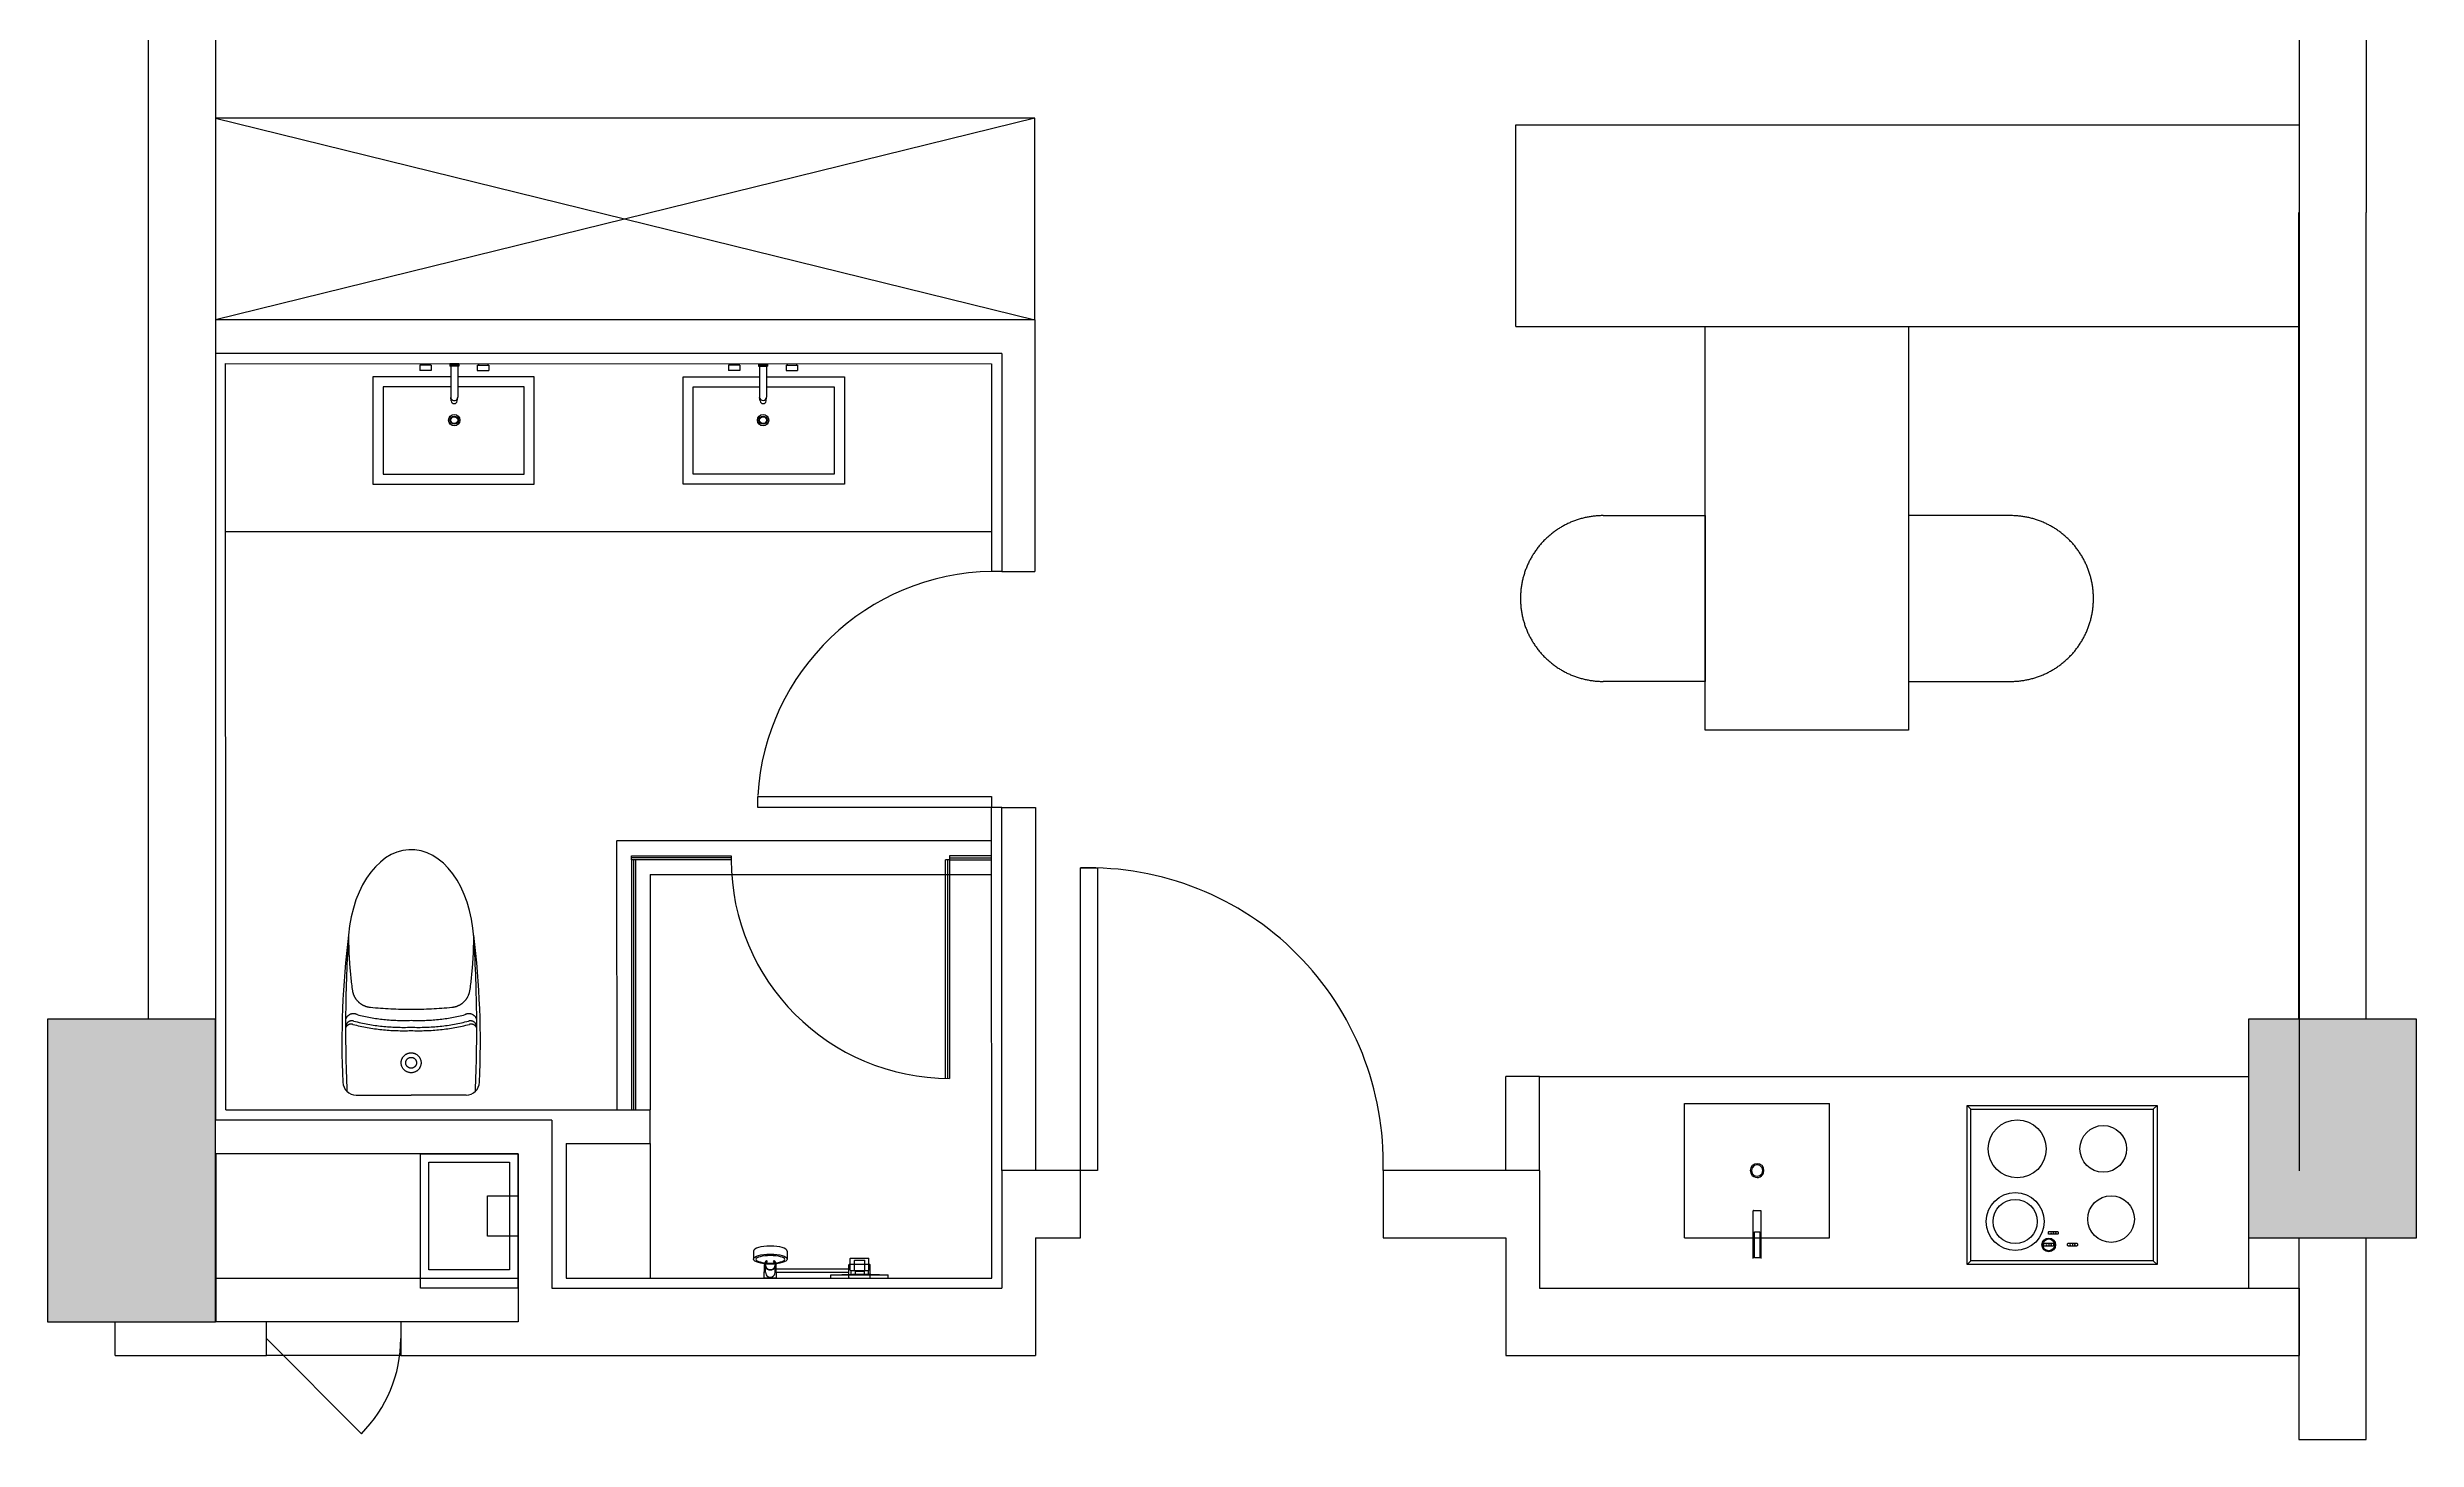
# Model space of a CAD drawing. Header units: millimetres. Extents: x -171991 to -58043, y -1085310 to -1072722.
# Drawn here: x -77496 to -70446, y -1085310 to -1081169 of the extents above; entities that cross this region are included whole.
import ezdxf

# ---------------------------------------------------------------- set-up
doc = ezdxf.new("R2010")
doc.units = ezdxf.units.MM
doc.header["$LTSCALE"] = 1000
doc.header["$MEASUREMENT"] = 0
doc.linetypes.add('DASH', pattern=[0.35, 0.25, -0.1])
for name, color, linetype in [('A-土建墙  柱', 6, 'Continuous'), ('B不可动建筑图层', 6, 'Continuous'), ('DOOR_FIRE_TEXT', 7, 'Continuous'), ('J家具', 4, 'Continuous'), ('K可动模块', 4, 'Continuous'), ('P-完成面', 3, 'Continuous'), ('PM-WALL', 2, 'Continuous')]:
    doc.layers.add(name, color=color, linetype=linetype)
doc.styles.add('ROMANS', font='romans.shx', dxfattribs={"width": 0.5})

# ---------------------------------------------------------------- blocks, each defined once
blk = doc.blocks.new('$DORLIB2D$00000114')
at = {"color": 0}
blk.add_line((0.5, 0), (-0.207, 0.707), dxfattribs=at)
blk.add_arc((0.5, 0), 1, 135, 180, dxfattribs=at)

msp = doc.modelspace()

# ---------------------------------------------------------------- hatches: boundary and pattern name
at = {"layer": 'B不可动建筑图层', "extrusion": (-8.94601e-08, 6.25132e-18, 1)}
for points in [[(-77496.5, -1084959.7), (-76996.4, -1084959.7), (-76996.4, -1084059.7), (-77496.5, -1084059.7)], [(-70946.4, -1084709.5), (-70446.4, -1084709.5), (-70446.4, -1084059.5), (-70946.4, -1084059.5)], [(-70946.4, -1084709.5), (-70446.4, -1084709.5), (-70446.4, -1084059.5), (-70946.4, -1084059.5)], [(-70946.4, -1084709.5), (-70446.4, -1084709.5), (-70446.4, -1084059.5), (-70946.4, -1084059.5)], [(-70946.4, -1084709.5), (-70446.4, -1084709.5), (-70446.4, -1084059.5), (-70946.4, -1084059.5)], [(-70946.4, -1084709.5), (-70446.4, -1084709.5), (-70446.4, -1084059.5), (-70946.4, -1084059.5)]]:
    msp.add_hatch(color=6, dxfattribs=at).paths.add_polyline_path(points)

# ---------------------------------------------------------------- linework, layer by layer
at = {"layer": 'A-土建墙  柱', "color": 6, "extrusion": (-8.94601e-08, 6.25145e-18, 1)}
for p, q in [((-70796.5, -1084059.5, 0), (-70796.5, -1081659.8, 0)), ((-70796.5, -1084059.5, 0), (-70796.5, -1081659.8, 0)), ((-70796.5, -1084059.5, 0), (-70796.5, -1081659.8, 0)), ((-70796.5, -1084059.5, 0), (-70796.5, -1081659.8, 0)), ((-70796.5, -1084059.5, 0), (-70796.5, -1081659.8, 0)), ((-70596.5, -1084059.5, 0), (-70596.5, -1081659.8, 0)), ((-70596.5, -1084059.5, 0), (-70596.5, -1081659.8, 0)), ((-70596.5, -1084059.5, 0), (-70596.5, -1081659.8, 0)), ((-70596.5, -1084059.5, 0), (-70596.5, -1081659.8, 0)), ((-70596.5, -1084059.5, 0), (-70596.5, -1081659.8, 0)), ((-75995.2, -1084359.4, 0), (-75995.2, -1084859.4, 0)), ((-74422, -1084509.6, 0), (-74656.5, -1084509.6, 0)), ((-74656.5, -1084509.6, 0), (-74656.5, -1084859.4, 0)), ((-74422, -1084709.6, 0), (-74422, -1084509.6, 0)), ((-73056.4, -1084509.6, 0), (-73522, -1084509.6, 0)), ((-73522, -1084509.6, 0), (-73522, -1084709.6, 0)), ((-74556.5, -1084709.6, 0), (-74422, -1084709.6, 0)), ((-74556.5, -1084709.6, 0), (-74556.5, -1085059.4, 0)), ((-73522, -1084709.6, 0), (-73156.4, -1084709.6, 0)), ((-75995.2, -1084859.4, 0), (-74656.5, -1084859.4, 0))]:
    msp.add_line(p, q, dxfattribs=at)
at = {"layer": 'A-土建墙  柱', "color": 6, "extrusion": (2.58532e-08, -3.97047e-08, 1)}
for p, q in [((-74656.4, -1084509.6, 0), (-74656.6, -1083429.7, 0)), ((-74556.6, -1083429.3, 0), (-74556.5, -1084509.6, 0))]:
    msp.add_line(p, q, dxfattribs=at)
at = {"layer": 'B不可动建筑图层', "color": 6, "extrusion": (-8.94601e-08, 6.25145e-18, 1)}
for p, q in [((-70796.4, -1076460.1, 0), (-70796.4, -1084509.9, 0)), ((-70796.4, -1076460.1, 0), (-70796.4, -1084509.9, 0)), ((-70596.5, -1076859.6, 0), (-70596.5, -1081659.8, 0)), ((-70596.5, -1076859.6, 0), (-70596.5, -1081659.8, 0)), ((-70596.5, -1076859.6, 0), (-70596.5, -1081659.8, 0)), ((-70596.5, -1076859.6, 0), (-70596.5, -1081659.8, 0)), ((-70596.5, -1076859.6, 0), (-70596.5, -1081659.8, 0)), ((-76996.4, -1079789.2), (-76996.4, -1084359.4)), ((-77196.4, -1079988.4, 0), (-77196.4, -1084059.7, 0)), ((-76996.4, -1084059.7, 0), (-77496.5, -1084059.7, 0)), ((-77496.5, -1084059.7, 0), (-77496.5, -1084959.7, 0)), ((-76996.4, -1084959.7, 0), (-76996.4, -1084059.7, 0)), ((-70446.4, -1084059.5, 0), (-70946.4, -1084059.5, 0)), ((-70946.4, -1084059.5, 0), (-70946.4, -1084709.5, 0)), ((-70446.4, -1084059.5, 0), (-70946.4, -1084059.5, 0)), ((-70946.4, -1084059.5, 0), (-70946.4, -1084709.5, 0)), ((-70446.4, -1084059.5, 0), (-70946.4, -1084059.5, 0)), ((-70946.4, -1084059.5, 0), (-70946.4, -1084709.5, 0)), ((-70446.4, -1084059.5, 0), (-70946.4, -1084059.5, 0)), ((-70946.4, -1084059.5, 0), (-70946.4, -1084709.5, 0)), ((-70446.4, -1084059.5, 0), (-70946.4, -1084059.5, 0)), ((-70946.4, -1084059.5, 0), (-70946.4, -1084709.5, 0)), ((-70446.4, -1084709.5, 0), (-70446.4, -1084059.5, 0)), ((-70446.4, -1084709.5, 0), (-70446.4, -1084059.5, 0)), ((-70446.4, -1084709.5, 0), (-70446.4, -1084059.5, 0)), ((-70446.4, -1084709.5, 0), (-70446.4, -1084059.5, 0)), ((-70446.4, -1084709.5, 0), (-70446.4, -1084059.5, 0)), ((-75995.2, -1084359.4, 0), (-76996.4, -1084359.4)), ((-76095.2, -1084459.4, 0), (-76996.4, -1084459.4, 0)), ((-76995.2, -1084459.4, 0), (-76995.2, -1084959.3, 0)), ((-76095.2, -1084459.4, 0), (-76095.2, -1084959.4, 0)), ((-73056.4, -1084509.6, 0), (-73056.3, -1084859.4, 0)), ((-73156.4, -1084709.6, 0), (-73156.3, -1085059.4, 0)), ((-70946.4, -1084709.5, 0), (-70446.4, -1084709.5, 0)), ((-70946.4, -1084709.5, 0), (-70446.4, -1084709.5, 0)), ((-70946.4, -1084709.5, 0), (-70446.4, -1084709.5, 0)), ((-70946.4, -1084709.5, 0), (-70446.4, -1084709.5, 0)), ((-70946.4, -1084709.5, 0), (-70446.4, -1084709.5, 0)), ((-70796.5, -1084709.8, 0), (-70796.5, -1085309.8, 0)), ((-70796.5, -1084709.8, 0), (-70796.5, -1085309.8, 0)), ((-70796.5, -1084709.8, 0), (-70796.5, -1085309.8, 0)), ((-70796.5, -1084709.8, 0), (-70796.5, -1085309.8, 0)), ((-70796.5, -1084709.8, 0), (-70796.5, -1085309.8, 0)), ((-70596.5, -1085309.8, 0), (-70596.5, -1084709.8, 0)), ((-70596.5, -1085309.8, 0), (-70596.5, -1084709.8, 0)), ((-70596.5, -1085309.8, 0), (-70596.5, -1084709.8, 0)), ((-70596.5, -1085309.8, 0), (-70596.5, -1084709.8, 0)), ((-70596.5, -1085309.8, 0), (-70596.5, -1084709.8, 0)), ((-76995.2, -1084829.8, 0), (-76095.2, -1084829.4, 0)), ((-73056.3, -1084859.4, 0), (-70796.2, -1084859.4, 0)), ((-70796.2, -1084859.4, 0), (-70796.2, -1085059.4, 0)), ((-77496.5, -1084959.7, 0), (-76996.4, -1084959.7, 0)), ((-76844.9, -1084959.4, 0), (-76996.4, -1084959.4, 0)), ((-76444.9, -1084959.4, 0), (-76844.9, -1084959.4, 0)), ((-76844.9, -1085059.4, 0), (-76844.9, -1084959.4, 0)), ((-76095.2, -1084959.4, 0), (-76444.9, -1084959.4, 0)), ((-76444.9, -1084959.4, 0), (-76444.9, -1085059.4, 0)), ((-77295.2, -1085059.4, 0), (-76844.9, -1085059.4, 0)), ((-76444.9, -1085059.4, 0), (-76844.9, -1085059.4, 0)), ((-76444.9, -1085059.4, 0), (-76095.2, -1085059.4, 0)), ((-76095.2, -1085059.4, 0), (-74556.5, -1085059.4, 0)), ((-73156.3, -1085059.4, 0), (-70796.2, -1085059.4, 0)), ((-70796.5, -1085309.8, 0), (-70596.5, -1085309.8, 0)), ((-70796.5, -1085309.8, 0), (-70596.5, -1085309.8, 0)), ((-70796.5, -1085309.8, 0), (-70596.5, -1085309.8, 0)), ((-70796.5, -1085309.8, 0), (-70596.5, -1085309.8, 0)), ((-70796.5, -1085309.8, 0), (-70596.5, -1085309.8, 0))]:
    msp.add_line(p, q, dxfattribs=at)
at = {"layer": 'B不可动建筑图层', "color": 6, "elevation": 0}
msp.add_lwpolyline([(-74372, -1084509.6), (-74422, -1084509.6), (-74422, -1083609.6), (-74372, -1083609.6)], close=True, dxfattribs=at)
at = {"layer": 'B不可动建筑图层', "color": 6, "extrusion": (-8.94601e-08, 6.25145e-18, 1), "elevation": 0}
for points in [[(-76386.4, -1084859.3), (-76386.4, -1084459.5), (-76096.4, -1084459.5), (-76096.4, -1084859.3), (-76386.4, -1084859.3)], [(-76096.4, -1084584.5), (-76096.4, -1084704.5), (-76186.4, -1084704.5), (-76186.4, -1084584.5), (-76096.4, -1084584.5)], [(-77295.2, -1085059.4), (-77295.2, -1084959.6)]]:
    msp.add_lwpolyline(points, dxfattribs=at)
msp.add_lwpolyline([(-76361.4, -1084804.5), (-76361.4, -1084484.5), (-76121.4, -1084484.5), (-76121.4, -1084804.5)], close=True, dxfattribs=at)
at = {"layer": 'B不可动建筑图层', "color": 6}
msp.add_arc((-74397, -1084484.5, 0), 875.3, 358.35834, 91.63666, dxfattribs=at)
at = {"layer": 'DOOR_FIRE_TEXT', "color": 4, "linetype": 'ByBlock', "extrusion": (2.58532e-08, -3.97047e-08, 1)}
for p, q in [((-74558.6, -1081379.5, 0), (-76996.4, -1081379.4, 0)), ((-74558.6, -1081979.5, 0), (-76996.4, -1081979.4, 0)), ((-74558.6, -1081979.5, 0), (-74558.6, -1082727.2, 0)), ((-74656.6, -1082078.9, 0), (-76996.4, -1082079, 0)), ((-74656.6, -1082078.9, 0), (-74656.7, -1082727.2, 0)), ((-76966, -1082109.4, 0), (-74686.6, -1082109.7, 0)), ((-75469.8, -1082113.7, 0), (-75469.8, -1082130.2, 0)), ((-75435.5, -1082113.7, 0), (-75469.8, -1082113.7, 0)), ((-75435.5, -1082130.2, 0), (-75469.8, -1082130.2, 0)), ((-75466.3, -1082109.6, 0), (-75466.3, -1082113.7, 0)), ((-75438.9, -1082109.6, 0), (-75438.9, -1082113.7, 0)), ((-75435.5, -1082113.7, 0), (-75435.5, -1082130.2, 0)), ((-75380.6, -1082109.6, 0), (-75380.6, -1082116.5, 0)), ((-75380.6, -1082109.6, 0), (-75353.2, -1082109.6, 0)), ((-75380.6, -1082113, 0), (-75353.2, -1082113, 0)), ((-75380.6, -1082116.5, 0), (-75353.2, -1082116.5, 0)), ((-75377.2, -1082116.5, 0), (-75377.2, -1082209, 0)), ((-75356.6, -1082116.5, 0), (-75356.6, -1082209, 0)), ((-75353.2, -1082109.6, 0), (-75353.2, -1082116.5, 0)), ((-75298.3, -1082113.7, 0), (-75298.3, -1082130.2, 0)), ((-75298.3, -1082113.7, 0), (-75264, -1082113.7, 0)), ((-75298.3, -1082130.2, 0), (-75264, -1082130.2, 0)), ((-75294.9, -1082109.6, 0), (-75294.9, -1082113.7, 0)), ((-75267.5, -1082109.6, 0), (-75267.5, -1082113.7, 0)), ((-75264, -1082113.7, 0), (-75264, -1082130.2, 0)), ((-74686.6, -1082109.7, 0), (-74686.7, -1082727.2, 0)), ((-75375.7, -1082220.5, 0), (-75377.1, -1082210.4, 0)), ((-75358.1, -1082220.5, 0), (-75356.7, -1082210.4, 0)), ((-74686.7, -1082609.4, 0), (-76965.9, -1082609.4, 0)), ((-74656.6, -1082727.2, 0), (-74558.6, -1082727.2, 0)), ((-74656.6, -1082727.2, 0), (-74558.6, -1082727.2, 0)), ((-75802.5, -1083529.4, 0), (-75802.4, -1084329.4, 0)), ((-75758.5, -1083585.4, 0), (-75758.4, -1084329.4, 0)), ((-75752.5, -1083585.4, 0), (-75752.4, -1084329.4, 0)), ((-75746.5, -1083585.4, 0), (-75746.4, -1084329.4, 0)), ((-74823.6, -1084235.4, 0), (-74823.6, -1083585.4, 0)), ((-74811.6, -1083585.4, 0), (-74823.6, -1083585.4, 0)), ((-74817.6, -1083585.4, 0), (-74817.6, -1084235.4, 0)), ((-74811.6, -1083585.4, 0), (-74811.6, -1084235.4, 0)), ((-75702.5, -1083629.4, 0), (-75702.4, -1084329.4, 0)), ((-75702.5, -1083629.4, 0), (-74686.6, -1083629.4, 0)), ((-76965.9, -1084329.4, 0), (-75702.4, -1084329.4, 0)), ((-75702.4, -1084429.4, 0), (-75702.4, -1084329.4, 0)), ((-75952.4, -1084429.4, 0), (-75702.4, -1084429.4, 0)), ((-75702.4, -1084429.4, 0), (-75702.4, -1084829.4, 0)), ((-75107.2, -1084771.4, 0), (-75106.2, -1084770.4, 0)), ((-75107.2, -1084805.4, 0), (-75107.2, -1084771.4, 0)), ((-75106.2, -1084770.4, 0), (-75053.2, -1084770.4, 0)), ((-75095.2, -1084777.4, 0), (-75094.2, -1084776.4, 0)), ((-75095.2, -1084805.4, 0), (-75095.2, -1084777.4, 0)), ((-75094.2, -1084776.4, 0), (-75065.2, -1084776.4, 0)), ((-75065.2, -1084776.4, 0), (-75064.2, -1084777.4, 0)), ((-75064.2, -1084805.4, 0), (-75064.2, -1084777.4, 0)), ((-75053.2, -1084770.4, 0), (-75052.2, -1084771.4, 0)), ((-75052.2, -1084805.4, 0), (-75052.2, -1084771.4, 0)), ((-75164.7, -1084829.4, 0), (-75164.7, -1084819.4, 0)), ((-75164.7, -1084819.4, 0), (-74994.7, -1084819.4, 0)), ((-75164.7, -1084829.4, 0), (-74994.7, -1084829.4, 0)), ((-75111.7, -1084790.4, 0), (-75109.7, -1084788.4, 0)), ((-75111.7, -1084827.4, 0), (-75111.7, -1084790.4, 0)), ((-75109.7, -1084829.4, 0), (-75111.7, -1084827.4, 0)), ((-75109.7, -1084788.4, 0), (-75049.7, -1084788.4, 0)), ((-75109.7, -1084829.4, 0), (-75049.7, -1084829.4, 0)), ((-75106.2, -1084806.4, 0), (-75107.2, -1084805.4, 0)), ((-75106.2, -1084806.4, 0), (-75053.2, -1084806.4, 0)), ((-75105.2, -1084806.4, 0), (-75105.2, -1084817.5, 0)), ((-75094.2, -1084806.4, 0), (-75095.2, -1084805.4, 0)), ((-75094.2, -1084806.4, 0), (-75065.2, -1084806.4, 0)), ((-75093.2, -1084808.4, 0), (-75066.2, -1084808.4, 0)), ((-75093.2, -1084808.4, 0), (-75093.2, -1084817.4, 0)), ((-75092.2, -1084806.4, 0), (-75092.2, -1084808.4, 0)), ((-75067.2, -1084806.4, 0), (-75067.2, -1084808.4, 0)), ((-75066.2, -1084808.4, 0), (-75066.2, -1084817.4, 0)), ((-75064.2, -1084805.4, 0), (-75065.2, -1084806.4, 0)), ((-75054.2, -1084806.4, 0), (-75054.2, -1084817.4, 0)), ((-75053.2, -1084806.4, 0), (-75052.2, -1084805.4, 0)), ((-75049.7, -1084788.4, 0), (-75047.7, -1084790.4, 0)), ((-75047.7, -1084827.4, 0), (-75049.7, -1084829.4, 0)), ((-75047.7, -1084827.4, 0), (-75047.7, -1084790.4, 0)), ((-74994.7, -1084829.4, 0), (-74994.7, -1084819.4, 0))]:
    msp.add_line(p, q, dxfattribs=at)
at = {"layer": 'DOOR_FIRE_TEXT', "color": 4, "linetype": 'ByBlock'}
for p, q in [((-74558.6, -1081979.5, 0), (-74558.6, -1081379.5, 0)), ((-74656.6, -1082727.2, 0), (-74686.7, -1082727.2, 0)), ((-70946.4, -1084229.3, 0), (-70946.4, -1084859.4, 0))]:
    msp.add_line(p, q, dxfattribs=at)
at = {"layer": 'DOOR_FIRE_TEXT', "color": 4, "linetype": 'ByBlock', "extrusion": (-2.58532e-08, -3.97047e-08, 1)}
for p, q in [((-76388.6, -1082113.7, 0), (-76388.6, -1082130.2, 0)), ((-76354.3, -1082113.7, 0), (-76388.6, -1082113.7, 0)), ((-76354.3, -1082130.2, 0), (-76388.6, -1082130.2, 0)), ((-76385.2, -1082109.6, 0), (-76385.2, -1082113.7, 0)), ((-76357.7, -1082109.6, 0), (-76357.7, -1082113.7, 0)), ((-76354.3, -1082113.7, 0), (-76354.3, -1082130.2, 0)), ((-76299.4, -1082109.6, 0), (-76299.4, -1082116.5, 0)), ((-76272, -1082109.6, 0), (-76299.4, -1082109.6, 0)), ((-76272, -1082113, 0), (-76299.4, -1082113, 0)), ((-76272, -1082116.5, 0), (-76299.4, -1082116.5, 0)), ((-76296, -1082116.5, 0), (-76296, -1082209, 0)), ((-76275.4, -1082116.5, 0), (-76275.4, -1082209, 0)), ((-76272, -1082109.6, 0), (-76272, -1082116.5, 0)), ((-76217.2, -1082113.7, 0), (-76217.2, -1082130.2, 0)), ((-76217.2, -1082113.7, 0), (-76182.9, -1082113.7, 0)), ((-76217.2, -1082130.2, 0), (-76182.9, -1082130.2, 0)), ((-76213.7, -1082109.6, 0), (-76213.7, -1082113.7, 0)), ((-76186.3, -1082109.6, 0), (-76186.3, -1082113.7, 0)), ((-76182.9, -1082113.7, 0), (-76182.9, -1082130.2, 0)), ((-76294.6, -1082220.5, 0), (-76295.9, -1082210.4, 0)), ((-76276.9, -1082220.5, 0), (-76275.5, -1082210.4, 0))]:
    msp.add_line(p, q, dxfattribs=at)
at = {"layer": 'DOOR_FIRE_TEXT', "color": 4, "linetype": 'ByBlock', "extrusion": (-2.25801e-07, 2.06445e-06, 1)}
msp.add_line((-74686.6, -1083529.2, 0), (-75802.5, -1083529.2, 0), dxfattribs=at)
at = {"layer": 'DOOR_FIRE_TEXT', "color": 4, "linetype": 'ByBlock', "extrusion": (-8.94601e-08, 6.25145e-18, 1)}
for p, q in [((-73156.4, -1084509.6, 0), (-73156.4, -1084229.3, 0)), ((-73056.4, -1084229.3, 0), (-73156.4, -1084229.3, 0)), ((-73056.4, -1084509.6, 0), (-73056.4, -1084229.3, 0)), ((-75952.4, -1084429.4, 0), (-75952.3, -1084829.4, 0))]:
    msp.add_line(p, q, dxfattribs=at)
at = {"layer": 'DOOR_FIRE_TEXT', "color": 4, "linetype": 'ByBlock', "extrusion": (2.58532e-08, -3.97047e-08, 1), "elevation": 0}
for points in [[(-76965.9, -1084329.4), (-76966, -1082109.4)], [(-75356.6, -1082148.5), (-75125, -1082148.5), (-75125, -1082468.4), (-75605, -1082468.4), (-75605, -1082148.5), (-75377.2, -1082148.5)], [(-75356.6, -1082178.5), (-75155, -1082178.5), (-75155, -1082438.4), (-75575, -1082438.4), (-75575, -1082178.5), (-75377.2, -1082178.5)], [(-75952.3, -1084829.4), (-74686.5, -1084829.4), (-74686.6, -1083429.7)], [(-75462, -1083579.4), (-75758.5, -1083579.4)], [(-74686.6, -1083573.4), (-74811.6, -1083573.4), (-74811.6, -1083585.4), (-74686.6, -1083585.4)], [(-74811.6, -1083579.4), (-74686.6, -1083579.4)], [(-73056.4, -1084229.3), (-70946.4, -1084229.3)], [(-75395.2, -1084749.2), (-75395.2, -1084772.9)], [(-75354.9, -1084779.4), (-75356.9, -1084777.2)], [(-75335.5, -1084779.4), (-75333.5, -1084777.2)], [(-75295.2, -1084749.2), (-75295.2, -1084772.9)], [(-75363.7, -1084829.4), (-75362.5, -1084789.9)], [(-75326.7, -1084829.4), (-75363.7, -1084829.4)], [(-75359.2, -1084812.8), (-75359.2, -1084787.3)], [(-75331.2, -1084812.8), (-75331.2, -1084787.4)], [(-75111.7, -1084802.9), (-75331.2, -1084802.9)], [(-75111.7, -1084812.9), (-75331.2, -1084812.9)], [(-75326.7, -1084829.4), (-75327.9, -1084789.9)], [(-75164.7, -1084819.4), (-75101.2, -1084817.4), (-75046.3, -1084817.4), (-74994.7, -1084819.4)]]:
    msp.add_lwpolyline(points, dxfattribs=at)
at = {"layer": 'DOOR_FIRE_TEXT', "color": 4, "linetype": 'ByBlock', "extrusion": (-2.58532e-08, -3.97047e-08, 1), "elevation": 0}
for points in [[(-76296, -1082148.5), (-76527.6, -1082148.5), (-76527.6, -1082468.4), (-76047.6, -1082468.4), (-76047.6, -1082148.5), (-76275.4, -1082148.5)], [(-76296, -1082178.5), (-76497.6, -1082178.5), (-76497.6, -1082438.4), (-76077.6, -1082438.4), (-76077.6, -1082178.5), (-76275.4, -1082178.5)]]:
    msp.add_lwpolyline(points, dxfattribs=at)
at = {"layer": 'DOOR_FIRE_TEXT', "color": 4, "linetype": 'ByBlock', "extrusion": (2.58532e-08, -3.97047e-08, 1), "elevation": 0}
msp.add_lwpolyline([(-75758.5, -1083573.4), (-75462, -1083573.4), (-75462, -1083585.4), (-75758.5, -1083585.4)], close=True, dxfattribs=at)
at = {"layer": 'DOOR_FIRE_TEXT', "color": 4, "linetype": 'ByBlock', "extrusion": (-2.58532e-08, -3.97047e-08, 1)}
for radius in [16.9, 12.3, 10.3]:
    msp.add_circle((-76285.7, -1082277.6, 0), radius, dxfattribs=at)
at = {"layer": 'DOOR_FIRE_TEXT', "color": 4, "linetype": 'ByBlock', "extrusion": (2.58532e-08, -3.97047e-08, 1)}
for radius in [16.9, 12.3, 10.3]:
    msp.add_circle((-75366.9, -1082277.6, 0), radius, dxfattribs=at)
at = {"layer": 'DOOR_FIRE_TEXT', "color": 4, "linetype": 'ByBlock', "extrusion": (-2.58532e-08, -3.97047e-08, 1)}
for centre, radius, start, end in [((-76285.7, -1082209, 0), 10.3, 179.99918, 359.99918), ((-76285.7, -1082219.3, 0), 8.91, 187.66144, 352.33693)]:
    msp.add_arc(centre, radius, start, end, dxfattribs=at)
at = {"layer": 'DOOR_FIRE_TEXT', "color": 4, "linetype": 'ByBlock', "extrusion": (2.58532e-08, -3.97047e-08, 1)}
for centre, radius, start, end in [((-75366.9, -1082209, 0), 10.3, 180.00082, 0.00082), ((-75366.9, -1082219.3, 0), 8.91, 187.66307, 352.33856), ((-74811.6, -1083585.4, 0), 650, 180.00098, 270.00098), ((-75345.2, -1084789.9, 0), 17.3, 132.78493, 180.00098), ((-75345.2, -1084789.9, 0), 15.3, 132.78493, 47.21702), ((-75345.2, -1084789.9, 0), 14.3, 132.78493, 47.21702), ((-75345.2, -1084789.9, 0), 17.3, 0.00098, 47.21702), ((-75345.2, -1084812.8, 0), 14, 177.75678, 0.00098)]:
    msp.add_arc(centre, radius, start, end, dxfattribs=at)
for centre, end_param in [((-75345.2, -1084749.2, 0), 6.283185), ((-75345.2, -1084772.9, 0), 9.424778)]:
    msp.add_ellipse(centre, major_axis=(-50, 0, 0), ratio=0.298895, start_param=3.141593, end_param=end_param, dxfattribs=at)
at = {"layer": 'DOOR_FIRE_TEXT', "color": 4, "linetype": 'ByBlock', "extrusion": (-2.58532e-08, 3.97047e-08, -1)}
msp.add_ellipse((-75345.2, -1084773.6, 0), major_axis=(-42.9, 0, 0), ratio=0.257242, start_param=3.141593, end_param=9.424778, dxfattribs=at)
at = {"layer": 'J家具', "color": 251, "ltscale": 150}
for p, q in [((-74558.6, -1081379.5, 0), (-76996.4, -1081979.4, 0)), ((-76996.4, -1081379.5, 0), (-74558.6, -1081979.4, 0))]:
    msp.add_line(p, q, dxfattribs=at)
at = {"layer": 'J家具', "linetype": 'DASH', "ltscale": 150, "extrusion": (-8.94601e-08, 6.25145e-18, 1)}
for p, q in [((-73126.4, -1081399.3, 0), (-70796.4, -1081399.3, 0)), ((-73126.4, -1081999.3, 0), (-70796.4, -1081999.3, 0))]:
    msp.add_line(p, q, dxfattribs=at)
at = {"layer": 'J家具', "linetype": 'DASH', "ltscale": 150, "extrusion": (7.04955e-08, 2.04734e-07, 1)}
msp.add_line((-73126.4, -1081999.3, 0), (-73126.4, -1081399.3, 0), dxfattribs=at)
at = {"layer": 'J家具'}
for p, q in [((-71772.7, -1084326.9, 4.6), (-71783.8, -1084315.9, 1.2)), ((-71218.9, -1084315.9, 1.2), (-71229.9, -1084326.9, 4.6)), ((-71527.5, -1084690.8, 2.3), (-71527.5, -1084699.1, 2.3)), ((-71783.8, -1084788.8, 0), (-71772.7, -1084777.7, 4.6)), ((-71541.3, -1084725.8, 2.3), (-71541.3, -1084734.1, 2.3)), ((-71470.5, -1084725.8, 2.3), (-71470.5, -1084734.1, 2.3)), ((-71218.9, -1084788.8, 0), (-71229.9, -1084777.7, 4.6))]:
    msp.add_line(p, q, dxfattribs=at)
at = {"layer": 'J家具', "linetype": 'DASH', "ltscale": 150, "elevation": 0}
msp.add_lwpolyline([(-71958, -1081999.3), (-71958, -1083199.3), (-72563.1, -1083199.3), (-72563.2, -1081999.3)], dxfattribs=at)
for points in [[(-72866.6, -1082561.5), (-72563.1, -1082561.5), (-72563.1, -1083054.6), (-72866.6, -1083054.6, -0.414214), (-73113.1, -1082808), (-73113.1, -1082808, -0.414214)], [(-71654.6, -1082561.5), (-71958, -1082561.5), (-71958, -1083054.6), (-71654.6, -1083054.6, 0.414214), (-71408, -1082808), (-71408, -1082808, 0.414214)]]:
    msp.add_lwpolyline(points, format="xyb", close=True, dxfattribs=at)
at = {"layer": 'J家具', "elevation": 0}
for points in [[(-72625.1, -1084710), (-72625.1, -1084310), (-72193.4, -1084310)], [(-72625.1, -1084710), (-72193.4, -1084710), (-72193.4, -1084310)], [(-72419.8, -1084628.6), (-72420.9, -1084628.6), (-72420.9, -1084629.7)], [(-72420.9, -1084771.2), (-72420.9, -1084629.7)], [(-72419.8, -1084628.6), (-72397.5, -1084628.6), (-72397.5, -1084629.7)], [(-72397.5, -1084628.6), (-72397.5, -1084629.7)], [(-72397.5, -1084629.7), (-72397.5, -1084771.2)]]:
    msp.add_lwpolyline(points, dxfattribs=at)
for points in [[(-72429.9, -1084509.4), (-72427.6, -1084517.2), (-72423.2, -1084523.9), (-72418.6, -1084527.4), (-72413.9, -1084529.5), (-72409.2, -1084530.4), (-72404.6, -1084529.9), (-72400.2, -1084528.3), (-72396.2, -1084525.6), (-72392.7, -1084521.9), (-72389.8, -1084517.2), (-72388.6, -1084509.4), (-72389.8, -1084501.6), (-72394.2, -1084495), (-72400.9, -1084490.5), (-72408.7, -1084489.4), (-72416.5, -1084490.5), (-72423.2, -1084495), (-72427.6, -1084501.6)], [(-72425.4, -1084509.4), (-72423.2, -1084518.3), (-72417.6, -1084523.9), (-72408.7, -1084526.1), (-72400.9, -1084523.9), (-72394.2, -1084518.3), (-72392, -1084509.4), (-72394.2, -1084501.6), (-72400.9, -1084495), (-72408.7, -1084492.7), (-72417.6, -1084495), (-72423.2, -1084501.6)], [(-72400.9, -1084692.1), (-72400.9, -1084769), (-72416.5, -1084769), (-72416.5, -1084692.1)]]:
    msp.add_lwpolyline(points, close=True, dxfattribs=at)
at = {"layer": 'J家具', "elevation": 2.3}
for points in [[(-71539.5, -1084690.8), (-71515.5, -1084690.8, -0.414214), (-71512.8, -1084693.6), (-71512.8, -1084696.4, -0.414214), (-71515.5, -1084699.1), (-71539.5, -1084699.1, -0.414214), (-71542.2, -1084696.4), (-71542.2, -1084693.6, -0.414214)], [(-71553.3, -1084725.8), (-71529.3, -1084725.8, -0.414214), (-71526.6, -1084728.6), (-71526.6, -1084731.3, -0.414214), (-71529.3, -1084734.1), (-71553.3, -1084734.1, -0.414214), (-71556, -1084731.3), (-71556, -1084728.6, -0.414214)], [(-71482.4, -1084725.8), (-71458.5, -1084725.8, -0.414214), (-71455.7, -1084728.6), (-71455.7, -1084731.3, -0.414214), (-71458.5, -1084734.1), (-71482.4, -1084734.1, -0.414214), (-71485.2, -1084731.3), (-71485.2, -1084728.6, -0.414214)]]:
    msp.add_lwpolyline(points, format="xyb", close=True, dxfattribs=at)
at = {"layer": 'J家具', "color": 251, "linetype": 'DASH', "ltscale": 150}
for radius in [29.6, 16.1]:
    msp.add_circle((-76414, -1084189, 0), radius, dxfattribs=at)
at = {"layer": 'J家具'}
for centre, radius in [((-71635, -1084445, 611.8), 86.2), ((-71378.8, -1084445, 611.8), 69.4), ((-71640.9, -1084661.3, 611.8), 86.2), ((-71640.9, -1084661.3, 611.8), 65.5), ((-71355.5, -1084653.9, 611.8), 69.4), ((-71541, -1084730.6, 2.3), 20.3), ((-71541, -1084730.6, 2.3), 17.5)]:
    msp.add_circle(centre, radius, dxfattribs=at)
at = {"layer": 'J家具', "color": 251, "ltscale": 150, "extrusion": (2.58532e-08, -3.97047e-08, 1)}
msp.add_arc((-74674.7, -1083436.4, 0), 709.3, 90.96399, 176.56939, dxfattribs=at)
at = {"layer": 'J家具', "color": 251, "linetype": 'DASH', "ltscale": 150}
for centre, radius, start, end in [((-72297.6, -1084088, 0), 4311.6, 176.30057, 182.47118), ((-75500.5, -1083816.4, 0), 1099.7, 179.65189, 188.29697), ((-77327.5, -1083816.4, 0), 1099.7, 351.70303, 0.34811), ((-80530.4, -1084088, 0), 4311.6, 357.52882, 3.69943), ((-76529.7, -1083964.2, 0), 60, 190.47011, 264.60795), ((-76298.4, -1083964.2, 0), 60, 275.39205, 349.52989), ((-76590.5, -1084083, 0), 18.8, 72.35932, 185.93155), ((-76592.5, -1084092.2, 0), 18.2, 73.38126, 156.47238), ((-76586, -1084067.1, 0), 24.1, 62.20328, 161.94045), ((-76437.7, -1083491.6, 0), 602, 255.61847, 272.25332), ((-76437.7, -1083491.6, 0), 592, 255.61847, 272.25332), ((-76437.7, -1083511.1, 0), 552, 255.61847, 272.45753), ((-76405.8, -1082651.8, 0), 1378.2, 264.60795, 269.65911), ((-76422.2, -1082651.8, 0), 1378.2, 270.34089, 275.39205), ((-76390.4, -1083511.1, 0), 552, 267.54247, 284.38153), ((-76390.4, -1083491.6, 0), 602, 267.74668, 284.38153), ((-76390.4, -1083491.6, 0), 592, 267.74668, 284.38153), ((-76242, -1084067.1, 0), 24.1, 18.05955, 117.79672), ((-76237.6, -1084083, 0), 18.8, 354.06845, 107.64068), ((-76235.6, -1084092.2, 0), 18.2, 23.52762, 106.61874)]:
    msp.add_arc(centre, radius, start, end, dxfattribs=at)
at = {"layer": 'J家具'}
for points in [[(-71783.8, -1084315.9, 1.2), (-71218.9, -1084315.9, 1.2), (-71218.9, -1084788.8, 0), (-71783.8, -1084788.8, 0)], [(-71772.7, -1084326.9, 4.6), (-71229.9, -1084326.9, 2.3), (-71229.9, -1084777.7, 2.3), (-71772.7, -1084777.7, 4.6)]]:
    msp.add_3dface(points, dxfattribs=at)
at = {"layer": 'K可动模块'}
for p in [(-76577.5, -1084284.9, 0), (-76250.5, -1084284.9, 0)]:
    msp.add_line(p, (-76414, -1084284.9, 0), dxfattribs=at)
at = {"layer": 'K可动模块', "extrusion": (2.58532e-08, -3.97047e-08, 1), "elevation": 0}
msp.add_lwpolyline([(-74686.6, -1083396.7), (-74686.6, -1083429.7), (-75382.7, -1083429.7), (-75382.7, -1083396.7)], close=True, dxfattribs=at)
msp.add_lwpolyline([(-74686.6, -1083396.7), (-74686.6, -1083429.7), (-75382.7, -1083429.7), (-75382.7, -1083396.7)], close=True, dxfattribs=at)
at = {"layer": 'K可动模块'}
for centre, radius, start, end in [((-74042.7, -1084129.8, 0), 2577.4, 172.86641, 182.59988), ((-78785.4, -1084129.8, 0), 2577.4, 357.40012, 7.13359), ((-76577.5, -1084244.9, 0), 40, 182.59988, 270), ((-76250.5, -1084244.9, 0), 40, 270, 357.40012)]:
    msp.add_arc(centre, radius, start, end, dxfattribs=at)
msp.add_ellipse((-76414, -1083844.2, 0), major_axis=(0, -289.3), ratio=0.648116, start_param=1.570796, end_param=4.592942, dxfattribs=at)
at = {"layer": 'P-完成面', "color": 3, "extrusion": (2.58532e-08, -3.97047e-08, 1)}
msp.add_line((-74656.6, -1083429.7, 0), (-74686.5, -1083429.7, 0), dxfattribs=at)
at = {"layer": 'PM-WALL', "color": 2, "extrusion": (2.58532e-08, -3.97047e-08, 1)}
msp.add_line((-74656.6, -1083429.7, 0), (-74556.6, -1083429.7, 0), dxfattribs=at)

# ---------------------------------------------------------------- block references
at = {"layer": 'B不可动建筑图层', "color": 6, "extrusion": (-8.94601e-08, 6.25145e-18, 1), "xscale": 400.0000000000004, "yscale": 400.0000000000004, "zscale": 100.0000000000001, "rotation": 179.9999999777726}
msp.add_blockref('$DORLIB2D$00000114', (-76644.9, -1085009.4, 0), dxfattribs=at)

# ---------------------------------------------------------------- texts
at = {"layer": 'J家具', "char_height": 9.2, "width": 11.96, "attachment_point": 1, "style": 'ROMANS'}
for s, insert in [('-', (-71537.3, -1084690.4, 2.3)), ('+', (-71523.5, -1084690.4, 2.3)), ('-', (-71551.1, -1084725.4, 2.3)), ('+', (-71537.3, -1084725.4, 2.3)), ('-', (-71480.2, -1084725.4, 2.3)), ('+', (-71466.4, -1084725.4, 2.3))]:
    msp.add_mtext(s, dxfattribs=dict(at, insert=insert))

doc.saveas('drawing.dxf')
